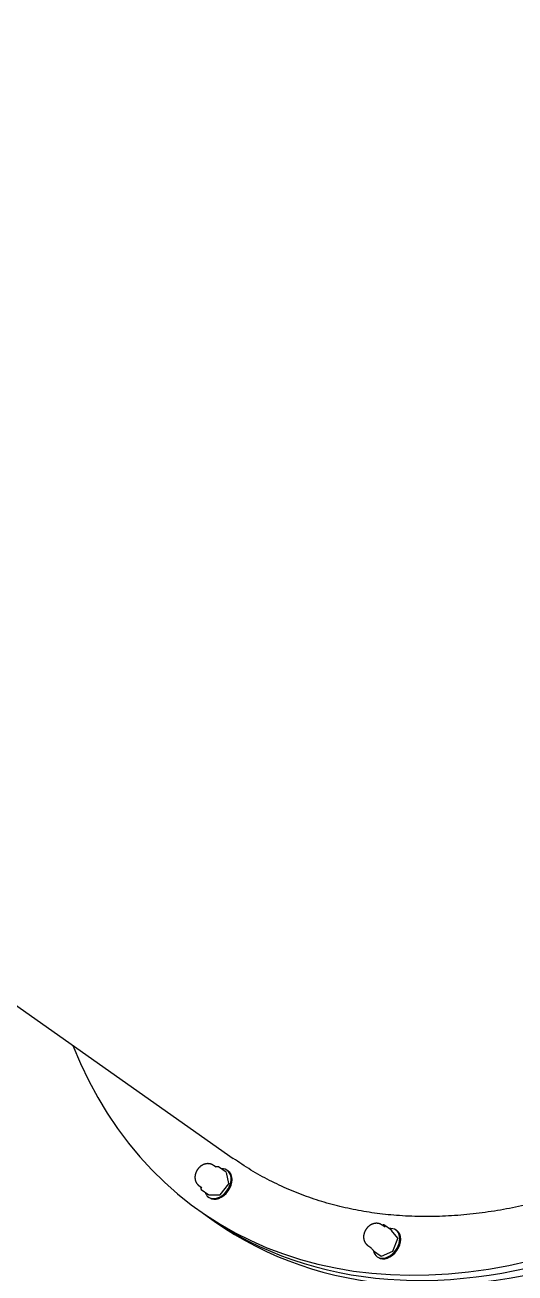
# Model space of a CAD drawing. Header units: millimetres. Extents: x 246416442 to 246896683, y 7418963194 to 7419503218.
# Drawn here: x 246837040 to 246837355, y 7419443311 to 7419444114 of the extents above; entities that cross this region are included whole.
import ezdxf
from ezdxf.lldxf.tags import DXFTag

# ---------------------------------------------------------------- set-up
doc = ezdxf.new("R2010")
doc.units = ezdxf.units.MM
doc.layers.add('L-Hatch Boundary', color=1, linetype='Continuous')
doc.layers.add('L-X-E-PLAY', color=9, linetype='Continuous')
doc.layers.add('L-SUB-SOIL DRAINAGE', color=170, linetype='SUBSOIL', lineweight=20)
doc.styles.get("Standard").update_dxf_attribs({"font": 'arial.ttf'})
tags = doc.linetypes.add('SUBSOIL', pattern='A,12.7,-5.08,["SSD",Standard,S=2.54,R=0,X=-2.54,Y=-1.27],-6.35', length=24.13).pattern_tags.tags
tags[6] = DXFTag(74, 10)

# ---------------------------------------------------------------- blocks, each defined once
blk = doc.blocks.new('Kubus Triple - Moduplay')
at = {"layer": 'L-X-E-PLAY', "lineweight": 25}
for p, q in [((-140081.01, -698557.99), (-139450.78, -699188.22)), ((-139462.57, -699191.98), (-139464.03, -699190.53)), ((-139461.02, -699191.93), (-139462.92, -699191.62)), ((-139456.63, -699196.25), (-139460.88, -699192)), ((-139456.27, -699203.63), (-139456.56, -699196.42)), ((-139455.32, -699195.7), (-139455.82, -699195.2)), ((-139475.34, -699201.85), (-139473.89, -699203.3)), ((-139474.5, -699202.68), (-139474.44, -699204.33)), ((-139474.37, -699204.5), (-139470.12, -699208.75)), ((-139462.92, -699209.89), (-139456.35, -699203.82)), ((-139470.67, -699210.05), (-139470.17, -699210.55)), ((-139469.98, -699208.82), (-139463.13, -699209.95)), ((-139477.6, -699217.97), (-139473.6, -699221.97)), ((-139473.6, -699221.97), (-139469.6, -699225.97)), ((-139362, -699248.53), (-139363.75, -699246.78)), ((-139362.92, -699246.8), (-139363.57, -699246.96)), ((-139358.43, -699251.11), (-139362.68, -699246.86)), ((-139355.17, -699256.74), (-139358.39, -699251.17)), ((-139355.05, -699251.94), (-139355.55, -699251.44)), ((-139375.07, -699258.09), (-139373.31, -699259.84)), ((-139372.95, -699260.52), (-139372.06, -699262.07)), ((-139372.02, -699262.12), (-139367.77, -699266.37)), ((-139359.66, -699264.44), (-139355.17, -699256.99)), ((-139370.4, -699266.29), (-139369.9, -699266.79)), ((-139367.53, -699266.44), (-139359.82, -699264.56))]:
    blk.add_line(p, q, dxfattribs=at)
for centre, radius, start, end in [((-139461.19, -699181.54), 10.23, 260.08942, 260.23291), ((-139461.06, -699192.18), 0.25, 44.99999, 80.56826), ((-139456.81, -699196.43), 0.25, 2.24306, 44.99999), ((-139474.19, -699204.32), 0.25, 182.24306, 224.99999), ((-139456.52, -699203.64), 0.25, 312.75257, 2.24306), ((-139469.94, -699208.57), 0.25, 224.99999, 260.56826), ((-139463.09, -699209.71), 0.25, 260.56826, 312.75257), ((-139362.86, -699247.04), 0.25, 44.99999, 103.71262), ((-139358.61, -699251.29), 0.25, 30.07089, 44.99999), ((-139401.12, -699277.09), 32.68, 30.47676, 32.14956), ((-139371.84, -699261.95), 0.25, 210.07089, 224.99999), ((-139355.38, -699256.86), 0.25, 328.92555, 30.07089), ((-139367.59, -699266.2), 0.25, 224.99999, 283.71262), ((-139359.87, -699264.31), 0.25, 283.71262, 328.92555)]:
    blk.add_arc(centre, radius, start, end, dxfattribs=at)
for centre, major_axis, start_param, end_param in [((-139173.54, -698913.92), (304.06, 304.06), 2.706863, 6.283185), ((-139169.54, -698917.92), (304.06, 304.06), 3.141593, 6.283185), ((-139169.54, -698917.92), (304.06, 304.06), 3.141593, 6.283185), ((-139165.54, -698921.92), (304.06, 304.06), 3.141593, 6.283185), ((-139463.25, -699202.62), (-7.42, -7.42), 0, 3.64741), ((-139462.75, -699203.12), (-7.42, -7.42), 0, 3.14159), ((-139463.25, -699202.62), (-7.42, -7.42), 5.777368, 6.283185), ((-139362.97, -699258.87), (-7.42, -7.42), 0, 3.736721), ((-139362.47, -699259.37), (-7.42, -7.42), 0, 3.14159), ((-139362.97, -699258.87), (-7.42, -7.42), 5.685785, 6.283185)]:
    blk.add_ellipse(centre, major_axis=major_axis, ratio=0.707107, start_param=start_param, end_param=end_param, dxfattribs=at)
for points, knots in [([(-139464.03, -699190.53), (-139464.05, -699190.51), (-139464.11, -699190.44), (-139464.25, -699190.32), (-139464.42, -699190.17), (-139464.61, -699190.02), (-139464.79, -699189.88), (-139464.98, -699189.75), (-139465.18, -699189.63), (-139465.38, -699189.51), (-139465.59, -699189.4), (-139465.8, -699189.3), (-139466.02, -699189.21), (-139466.24, -699189.12), (-139466.46, -699189.05), (-139466.69, -699188.98), (-139466.92, -699188.92), (-139467.15, -699188.86), (-139467.39, -699188.82), (-139467.62, -699188.78), (-139467.87, -699188.76), (-139468.11, -699188.74), (-139468.36, -699188.73), (-139468.6, -699188.72), (-139468.85, -699188.73), (-139469.1, -699188.75), (-139469.35, -699188.77), (-139469.61, -699188.8), (-139469.86, -699188.85), (-139470.11, -699188.9), (-139470.36, -699188.96), (-139470.62, -699189.02), (-139470.87, -699189.1), (-139471.12, -699189.19), (-139471.36, -699189.28), (-139471.61, -699189.38), (-139471.86, -699189.49), (-139472.1, -699189.61), (-139472.34, -699189.73), (-139472.57, -699189.86), (-139472.8, -699190), (-139473.03, -699190.15), (-139473.26, -699190.3), (-139473.48, -699190.46), (-139473.69, -699190.63), (-139473.91, -699190.8), (-139474.11, -699190.98), (-139474.32, -699191.17), (-139474.51, -699191.36), (-139474.7, -699191.56), (-139474.89, -699191.76), (-139475.07, -699191.97), (-139475.24, -699192.18), (-139475.41, -699192.39), (-139475.57, -699192.62), (-139475.72, -699192.84), (-139475.87, -699193.07), (-139476.01, -699193.31), (-139476.15, -699193.55), (-139476.27, -699193.79), (-139476.39, -699194.03), (-139476.5, -699194.28), (-139476.6, -699194.53), (-139476.7, -699194.78), (-139476.78, -699195.04), (-139476.86, -699195.29), (-139476.93, -699195.55), (-139476.99, -699195.81), (-139477.04, -699196.07), (-139477.08, -699196.33), (-139477.11, -699196.59), (-139477.13, -699196.85), (-139477.14, -699197.1), (-139477.15, -699197.36), (-139477.14, -699197.61), (-139477.13, -699197.87), (-139477.11, -699198.12), (-139477.07, -699198.36), (-139477.03, -699198.61), (-139476.98, -699198.85), (-139476.92, -699199.09), (-139476.86, -699199.32), (-139476.78, -699199.55), (-139476.7, -699199.78), (-139476.6, -699200), (-139476.5, -699200.21), (-139476.39, -699200.43), (-139476.28, -699200.63), (-139476.16, -699200.83), (-139476.02, -699201.03), (-139475.89, -699201.22), (-139475.74, -699201.4), (-139475.59, -699201.58), (-139475.45, -699201.73), (-139475.37, -699201.81), (-139475.34, -699201.85)], [0, 0, 0, 0, 0.003303, 0.013454, 0.023598, 0.03374, 0.043882, 0.054029, 0.064184, 0.074353, 0.084538, 0.094744, 0.104974, 0.115233, 0.125524, 0.135851, 0.146218, 0.156628, 0.167084, 0.17759, 0.188147, 0.198758, 0.209424, 0.220146, 0.230926, 0.241762, 0.252655, 0.263601, 0.2746, 0.285648, 0.296742, 0.307878, 0.319051, 0.330258, 0.341493, 0.352753, 0.364033, 0.37533, 0.386638, 0.397957, 0.409282, 0.420612, 0.431945, 0.44328, 0.454617, 0.465955, 0.477296, 0.488639, 0.499986, 0.511338, 0.522695, 0.534058, 0.545428, 0.556807, 0.568194, 0.57959, 0.590995, 0.602409, 0.61383, 0.625258, 0.63669, 0.648122, 0.659551, 0.670974, 0.682386, 0.693781, 0.705156, 0.716503, 0.727818, 0.739096, 0.750331, 0.761519, 0.772655, 0.783738, 0.794762, 0.805728, 0.816634, 0.827479, 0.838263, 0.848988, 0.859655, 0.870265, 0.880821, 0.891326, 0.901782, 0.912193, 0.922561, 0.932891, 0.943185, 0.953447, 0.963682, 0.973892, 0.984081, 0.994254, 1, 1, 1, 1]), ([(-139363.75, -699246.78), (-139363.81, -699246.72), (-139363.9, -699246.63), (-139364.07, -699246.48), (-139364.25, -699246.33), (-139364.44, -699246.19), (-139364.63, -699246.05), (-139364.82, -699245.93), (-139365.02, -699245.81), (-139365.23, -699245.69), (-139365.44, -699245.59), (-139365.65, -699245.49), (-139365.87, -699245.4), (-139366.09, -699245.32), (-139366.31, -699245.25), (-139366.54, -699245.19), (-139366.77, -699245.13), (-139367.01, -699245.08), (-139367.25, -699245.04), (-139367.49, -699245.01), (-139367.73, -699244.99), (-139367.97, -699244.97), (-139368.22, -699244.97), (-139368.47, -699244.97), (-139368.72, -699244.98), (-139368.97, -699245), (-139369.22, -699245.03), (-139369.47, -699245.07), (-139369.73, -699245.12), (-139369.98, -699245.17), (-139370.23, -699245.24), (-139370.48, -699245.31), (-139370.73, -699245.39), (-139370.98, -699245.48), (-139371.23, -699245.58), (-139371.48, -699245.68), (-139371.72, -699245.8), (-139371.96, -699245.92), (-139372.2, -699246.05), (-139372.43, -699246.18), (-139372.66, -699246.33), (-139372.89, -699246.48), (-139373.11, -699246.64), (-139373.33, -699246.8), (-139373.54, -699246.97), (-139373.75, -699247.15), (-139373.95, -699247.33), (-139374.15, -699247.52), (-139374.35, -699247.71), (-139374.53, -699247.91), (-139374.72, -699248.12), (-139374.89, -699248.33), (-139375.06, -699248.54), (-139375.23, -699248.76), (-139375.38, -699248.99), (-139375.54, -699249.22), (-139375.68, -699249.45), (-139375.82, -699249.68), (-139375.94, -699249.92), (-139376.07, -699250.17), (-139376.18, -699250.41), (-139376.29, -699250.66), (-139376.38, -699250.92), (-139376.47, -699251.17), (-139376.55, -699251.42), (-139376.62, -699251.68), (-139376.69, -699251.94), (-139376.74, -699252.2), (-139376.79, -699252.46), (-139376.82, -699252.72), (-139376.85, -699252.98), (-139376.87, -699253.23), (-139376.87, -699253.49), (-139376.87, -699253.75), (-139376.86, -699254), (-139376.84, -699254.25), (-139376.82, -699254.5), (-139376.78, -699254.74), (-139376.73, -699254.99), (-139376.68, -699255.23), (-139376.61, -699255.46), (-139376.54, -699255.69), (-139376.46, -699255.92), (-139376.37, -699256.14), (-139376.27, -699256.36), (-139376.17, -699256.58), (-139376.06, -699256.79), (-139375.94, -699256.99), (-139375.81, -699257.19), (-139375.68, -699257.38), (-139375.53, -699257.57), (-139375.38, -699257.75), (-139375.23, -699257.92), (-139375.12, -699258.04), (-139375.07, -699258.09), (-139375.07, -699258.09)], [0, 0, 0, 0, 0.008989, 0.019136, 0.029278, 0.039419, 0.049564, 0.059715, 0.069877, 0.080054, 0.09025, 0.100469, 0.110714, 0.12099, 0.131301, 0.14165, 0.15204, 0.162476, 0.172959, 0.183493, 0.19408, 0.204721, 0.215419, 0.226173, 0.236984, 0.247852, 0.258775, 0.26975, 0.280777, 0.291851, 0.302968, 0.314126, 0.325318, 0.336541, 0.347791, 0.359062, 0.370352, 0.381655, 0.392969, 0.404292, 0.41562, 0.426951, 0.438285, 0.449621, 0.460958, 0.472298, 0.48364, 0.494985, 0.506334, 0.517688, 0.529048, 0.540415, 0.551789, 0.563172, 0.574564, 0.585965, 0.597375, 0.608793, 0.620218, 0.631648, 0.64308, 0.654511, 0.665937, 0.677354, 0.688757, 0.700141, 0.711501, 0.72283, 0.734125, 0.745379, 0.756588, 0.767747, 0.778853, 0.789903, 0.800895, 0.811827, 0.822698, 0.833509, 0.844259, 0.854951, 0.865586, 0.876165, 0.886692, 0.897169, 0.907599, 0.917985, 0.928331, 0.93864, 0.948916, 0.959162, 0.969382, 0.97958, 0.989759, 0.999924, 1, 1, 1, 1])]:
    blk.add_open_spline(points, degree=3, knots=knots, dxfattribs=at)
blk.add_rational_spline([(-139106.95, -699201.67), (-139233.17, -699268.23), (-139365.77, -699273.23), (-139450.78, -699188.22)], [0.713782513406, 0.571260835953, 0.499999998151, 0.5], degree=3, dxfattribs=at)

msp = doc.modelspace()

# ---------------------------------------------------------------- linework, layer by layer
at = {"layer": 'L-Hatch Boundary'}
for centre, radius, start, end in [((246837109.14, 7419443602.6), 6285, 47.96542, 198.07766), ((246837024.62, 7419443916.93), 6564.7, 255.024267, 9.584827)]:
    msp.add_arc(centre, radius, start, end, dxfattribs=at)
at = {"layer": 'L-SUB-SOIL DRAINAGE', "ltscale": 0.75, "flags": 128}
msp.add_lwpolyline([(246836375.8, 7419368838.04, 0.049859), (246836452.68, 7419367264.98, 1.020543), (246838457.43, 7419363126.48, 0.507423), (246850958.71, 7419364620.57, 0.34783), (246860630.08, 7419364184.95, 0.95316), (246871514.18, 7419375336.2, 0.546089), (246865357.29, 7419391536.99), (246864331.62, 7419392202.49, 0.150991), (246858079.56, 7419390951.14, -0.535883), (246847993.27, 7419386178.82, -0.984857), (246841094.25, 7419392263.54, 0.048323), (246837369.44, 7419394790.33, -0.782041), (246859516.8, 7419399812.11, 0.326657), (246863339.2, 7419409468.27, 2.547694), (246851636.57, 7419416690.12, 0.258508), (246846203.93, 7419412601.53), (246842481.4, 7419417148.46), (246849924.63, 7419423239.51, 0.226894), (246850840.59, 7419425193.44), (246863936.9, 7419436077.28, 0.937903), (246860987.82, 7419443087.02, 0.16139), (246859063.42, 7419444536.07, 0.543513), (246850931.82, 7419449690.94, 0.965246), (246840526.02, 7419449656.86, 0.686425), (246830418.58, 7419442236.64), (246830214.51, 7419441333.63, 0.069561), (246826929.08, 7419442860.92), (246826948.49, 7419447931.46)], format="xyb", dxfattribs=at)

# ---------------------------------------------------------------- block references
at = {"layer": 'L-X-E-PLAY', "rotation": 9.786989520025928}
msp.add_blockref('Kubus Triple - Moduplay', (246855742.73, 7420156101.62), dxfattribs=at)
msp.add_blockref('Kubus Triple - Moduplay', (246855742.73, 7420156101.62), dxfattribs=at)

doc.saveas('drawing.dxf')
